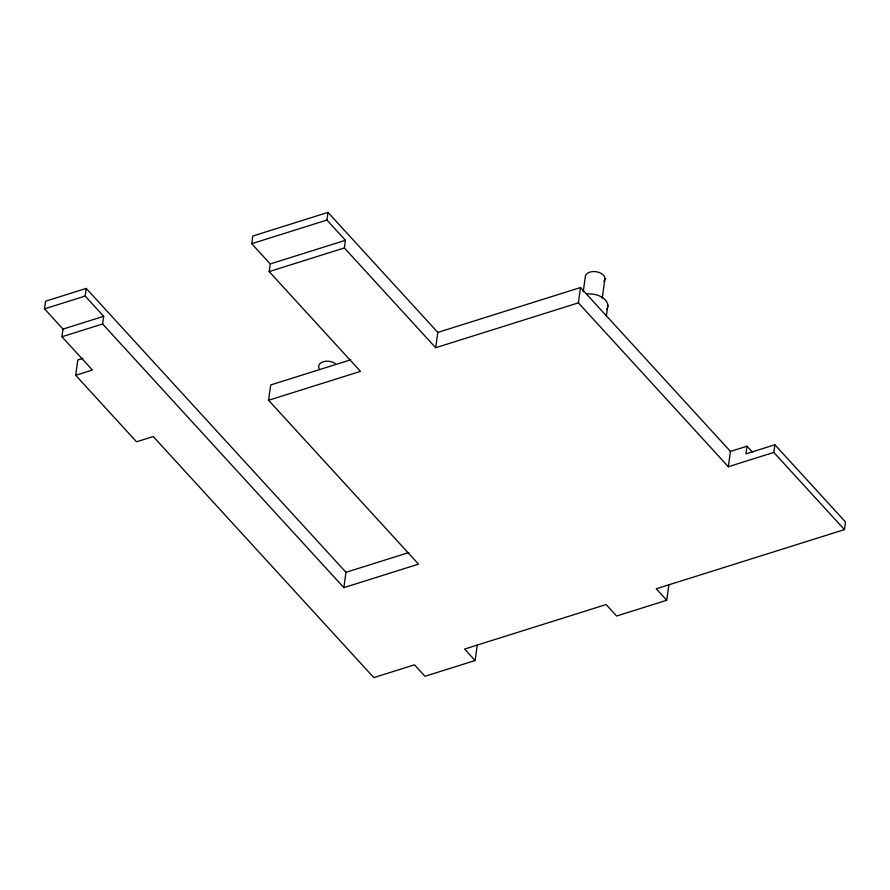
<?xml version="1.0" encoding="UTF-8"?>
<svg xmlns="http://www.w3.org/2000/svg" width="890" height="890" viewBox="0 0 890 890"><rect width="100%" height="100%" fill="white"/><g stroke="black" fill="none" stroke-linecap="round" stroke-linejoin="round"><path stroke-width="1.33" d="M477.229 645.206L475.104 660.525L424.975 676.289L414.473 664.819L373.811 677.602L153.247 436.545L136.537 441.796L75.683 375.28L92.393 370.029L61.955 336.765L63.012 329.1L44.5 308.863L45.568 301.209L86.23 288.416L345.976 572.303L343.851 587.634L418.522 564.149L268.58 400.278L270.705 384.958L350.782 359.771M343.851 587.634L102.617 323.982L103.685 316.317L85.162 296.081L86.23 288.416M75.683 375.28L77.808 359.961L82.948 358.347M268.58 400.278L360.472 371.386L269.169 271.606L270.237 263.941L251.725 243.704L252.782 236.039L327.987 212.398L437.802 332.415L435.677 347.734L578.389 302.867L580.514 287.537L437.802 332.415M435.677 347.734L344.374 247.954L345.442 240.289L326.919 220.053L327.987 212.398M583.228 291.853L585.253 277.257A9.924 6.219 7.9 0 1 597.312 271.94A9.924 6.219 7.9 0 1 603.832 281.507M602.207 298.339L604.966 278.448M606.346 316.161L607.859 305.27M475.104 660.525L464.613 649.055L606.101 604.555L616.592 616.036L666.732 600.26L668.857 584.941M730.445 451.408L747.01 446.202L745.942 453.867L774.879 444.766L773.81 452.42L728.32 466.727L730.445 451.408L580.514 287.537M666.732 600.26L656.23 588.791L844.432 529.617L845.5 521.952L774.879 444.766M44.5 308.863L85.162 296.081M251.725 243.704L326.919 220.053M63.012 329.1L103.685 316.317M270.237 263.941L345.442 240.289M61.955 336.765L102.617 323.982M269.169 271.606L344.374 247.954M345.976 572.303L408.855 552.534M773.81 452.42L844.432 529.617M747.01 446.202L752.584 452.298M578.389 302.867L728.32 466.727M586.432 294.034A16.543 10.369 7.9 0 1 603.52 298.328A16.543 10.369 7.9 0 1 606.635 309.62M319.065 368.538A9.924 6.219 7.9 0 1 323.248 361.752A9.924 6.219 7.9 0 1 335.207 363.465"/></g></svg>
